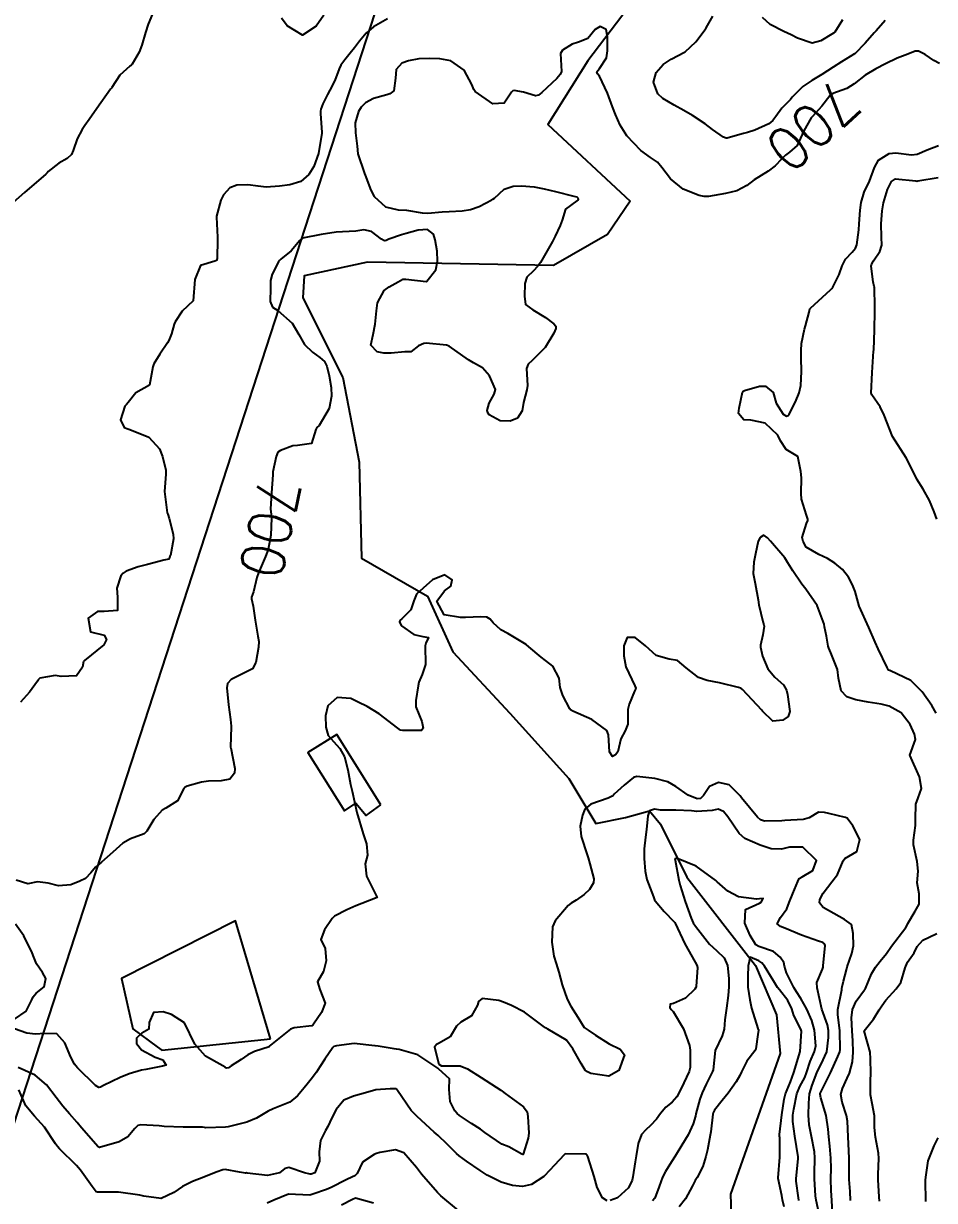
# Model space of a CAD drawing. Header units: metres. Extents: x 298520 to 308411, y 7433745 to 7450750.
# Drawn here: x 299754.4 to 299840.2, y 7449363.7 to 7449474.5 of the extents above; entities that cross this region are included whole.
import ezdxf
from ezdxf.enums import TextEntityAlignment as Align

# ---------------------------------------------------------------- set-up
doc = ezdxf.new("R2010")
doc.units = ezdxf.units.M
doc.header["$LTSCALE"] = 10
doc.linetypes.add('CONTINUO', pattern=[0])
for name, color, linetype in [('Cotas', 45, 'Continuous'), ('Curvas de Nivel 1m', 11, 'Continuous'), ('Curvas de Nivel 5m', 15, 'Continuous'), ('Edificações', 30, 'Continuous'), ('Hidrografia', 140, 'Continuous'), ('TEXTO', 45, 'Continuous')]:
    doc.layers.add(name, color=color, linetype=linetype)
doc.styles.add('Style-STANDARD', font='STANDARD.shx')

msp = doc.modelspace()

# ---------------------------------------------------------------- linework, layer by layer
at = {"layer": 'Curvas de Nivel 1m', "flags": 128}
for points, elevation in [([(299766.7, 7449475.79), (299766.14, 7449474.44), (299765.89, 7449473.65), (299765.55, 7449472.45), (299765.3, 7449471.8), (299764.64, 7449470.66), (299764.54, 7449470.55), (299764.43, 7449470.46), (299763.47, 7449469.62), (299762.73, 7449468.48), (299762.69, 7449468.41), (299762.61, 7449468.31), (299761.32, 7449466.5), (299760.58, 7449465.45), (299760.18, 7449464.9), (299759.92, 7449464.52), (299759.45, 7449463.62), (299759.09, 7449462.52), (299758.92, 7449462.15), (299758.53, 7449461.78), (299757.73, 7449461.33), (299756.74, 7449460.55), (299756.63, 7449460.43), (299756.51, 7449460.29), (299754.49, 7449458.58), (299753.44, 7449457.63)], 702), ([(299788.69, 7449474.94), (299787.36, 7449474.19), (299786.68, 7449473.58), (299786.05, 7449472.83), (299785.57, 7449472.21), (299785.16, 7449471.71), (299784.65, 7449471.07), (299784.3, 7449470.56), (299784.14, 7449470.22), (299783.71, 7449469.14), (299783.25, 7449468.23), (299783.03, 7449467.81), (299782.59, 7449466.92), (299782.39, 7449466.44), (299782.36, 7449466.24), (299782.37, 7449466.03), (299782.5, 7449464.24), (299782.5, 7449464.17), (299782.17, 7449462.25), (299781.74, 7449461.04), (299781.26, 7449460.26), (299780.51, 7449459.6), (299779.48, 7449459.3), (299778.5, 7449459.16), (299777.27, 7449459.08), (299776.5, 7449459.16), (299775.53, 7449459.31), (299774.5, 7449459.28), (299773.83, 7449459.01), (299773.23, 7449458.35), (299772.99, 7449457.85), (299772.57, 7449456.36), (299772.57, 7449456.26), (299772.66, 7449454.36), (299772.66, 7449454.14), (299772.64, 7449452.36), (299772.59, 7449452.19), (299772.42, 7449452.12), (299771.09, 7449451.7), (299770.54, 7449450.39), (299770.37, 7449448.39), (299769.36, 7449447.41), (299768.68, 7449446.41), (299768.59, 7449446.17), (299768.34, 7449445.28), (299768.1, 7449444.64), (299767.98, 7449444.42), (299767.26, 7449443.37), (299766.68, 7449442.43), (299766.58, 7449442.16), (299766.27, 7449440.44), (299765, 7449439.72), (299764.26, 7449438.79), (299764.11, 7449438.61), (299763.96, 7449438.46), (299763.54, 7449437.17), (299763.88, 7449436.46), (299764.23, 7449436.32), (299764.42, 7449436.27), (299766.22, 7449435.54), (299767.2, 7449434.43), (299767.5, 7449433.73), (299767.82, 7449432.42), (299767.82, 7449432.06), (299767.68, 7449430.42), (299767.89, 7449428.66), (299767.95, 7449428.41), (299768, 7449428.28), (299768.13, 7449427.89), (299768.51, 7449426.41), (299768.54, 7449425.97), (299768.24, 7449424.41), (299768.2, 7449424.29), (299768.08, 7449424.06), (299767.62, 7449423.96), (299766.07, 7449423.56), (299765.2, 7449423.32), (299764.07, 7449422.92), (299763.79, 7449422.74), (299763.56, 7449422.47), (299763.19, 7449421.33), (299763.26, 7449420.47), (299763.26, 7449419.23), (299762.02, 7449419.13), (299761.38, 7449419.13), (299760.49, 7449418.5), (299760.71, 7449417.21), (299762, 7449416.88), (299762.22, 7449416.48), (299761.99, 7449415.97), (299760.14, 7449414.51), (299760.07, 7449414.41), (299759.96, 7449413.87), (299759.41, 7449413.06), (299757.95, 7449413.01), (299757.4, 7449413.09), (299755.95, 7449412.85), (299755.8, 7449412.7), (299755.72, 7449412.56), (299754.99, 7449411.52), (299754.13, 7449410.58)], 701), ([(299782.69, 7449475.28), (299781.96, 7449474.25), (299780.67, 7449473.4), (299779.24, 7449474.28), (299778.69, 7449475)], 702), ([(299835.52, 7449474.79), (299834.68, 7449473.81), (299834.5, 7449473.62), (299833.65, 7449472.65), (299832.69, 7449471.65), (299832.65, 7449471.63), (299831.43, 7449470.87), (299830.64, 7449470.37), (299829.58, 7449469.69), (299828.63, 7449469.12), (299827.78, 7449468.55), (299826.94, 7449467.72), (299826.79, 7449467.54), (299826.61, 7449467.35), (299825.81, 7449466.51), (299825.25, 7449465.73), (299824.96, 7449465.36), (299824.58, 7449465.06), (299823.27, 7449464.46), (299822.57, 7449464.22), (299822.21, 7449464.13), (299820.98, 7449463.79), (299820.67, 7449463.69), (299820.56, 7449463.68), (299820.31, 7449463.79), (299819.28, 7449464.52), (299818.58, 7449465.05), (299817.4, 7449465.83), (299816.59, 7449466.29), (299815.66, 7449466.79), (299814.61, 7449467.42), (299814.13, 7449467.87), (299813.73, 7449468.98), (299813.96, 7449469.87), (299814.64, 7449470.63), (299815.38, 7449471.12), (299816.65, 7449471.8), (299816.71, 7449471.84), (299817.71, 7449472.78), (299818.49, 7449473.81), (299818.69, 7449474.1), (299819.32, 7449475.18)], 701), ([(299831.53, 7449474.83), (299830.78, 7449473.67), (299830.74, 7449473.61), (299830.68, 7449473.57), (299829.49, 7449472.87), (299828.67, 7449472.65), (299827.28, 7449473.1), (299826.68, 7449473.41), (299825.99, 7449473.73), (299824.69, 7449474.4), (299823.99, 7449475.05)], 702), ([(299840.39, 7449427.81), (299840.14, 7449428.51), (299839.71, 7449429.56), (299839.1, 7449430.64), (299838.52, 7449431.58), (299838.19, 7449432.23), (299837.5, 7449433.59), (299836.22, 7449435.6), (299835.45, 7449437.61), (299835.06, 7449438.41), (299834.27, 7449439.52), (299834.23, 7449439.63), (299834.22, 7449439.68), (299834.3, 7449441.63), (299834.44, 7449443.63), (299834.45, 7449443.75), (299834.52, 7449445.63), (299834.56, 7449447.44), (299834.56, 7449447.63), (299834.57, 7449447.82), (299834.53, 7449449.63), (299834.5, 7449449.74), (299834.4, 7449450.16), (299834.2, 7449451.63), (299834.24, 7449451.81), (299834.42, 7449452.14), (299835.02, 7449453.03), (299835.21, 7449453.62), (299835.2, 7449454.37), (299835.17, 7449455.62), (299835.26, 7449456.84), (299835.38, 7449457.62), (299835.74, 7449458.85), (299836.14, 7449459.61), (299836.52, 7449459.88), (299838.42, 7449459.67), (299838.51, 7449459.66), (299838.62, 7449459.68), (299840.52, 7449459.98)], 701), ([(299832.28, 7449363.65), (299832.23, 7449364.5), (299832.15, 7449365.65), (299832.14, 7449366.39), (299832.15, 7449367.64), (299832.08, 7449369), (299832.04, 7449369.64), (299831.98, 7449371.12), (299831.88, 7449371.65), (299831.48, 7449372.92), (299831.37, 7449373.65), (299831.5, 7449374.2), (299831.97, 7449375.18), (299832.16, 7449375.64), (299832.46, 7449376.71), (299832.53, 7449377.64), (299832.48, 7449378.71), (299832.42, 7449379.64), (299832.36, 7449380.85), (299832.46, 7449381.64), (299832.8, 7449382.43), (299833.6, 7449383.51), (299833.66, 7449383.57), (299833.69, 7449383.63), (299834.24, 7449385.01), (299834.61, 7449385.62), (299835.07, 7449386.19), (299835.65, 7449386.92), (299836.14, 7449387.6), (299837.47, 7449389.37), (299837.61, 7449389.58), (299837.68, 7449389.75), (299838.35, 7449390.92), (299838.74, 7449391.57), (299838.73, 7449392.55), (299838.56, 7449393.57), (299838.63, 7449394.68), (299838.54, 7449395.57), (299838.2, 7449397.15), (299838.19, 7449397.58), (299838.4, 7449398.96), (299838.4, 7449399.57), (299838.42, 7449400.97), (299838.64, 7449401.57), (299838.94, 7449402.46), (299838.75, 7449403.57), (299837.87, 7449405.58), (299838.39, 7449407.08), (299838.29, 7449407.58), (299837.9, 7449408.49), (299837.03, 7449409.59), (299835.92, 7449410.2), (299835.14, 7449410.4), (299833.93, 7449410.6), (299832.76, 7449410.81), (299831.93, 7449411.08), (299831.39, 7449411.66), (299831.15, 7449412.85), (299831.03, 7449413.66), (299830.42, 7449415.24), (299830.23, 7449415.68), (299830.18, 7449415.86), (299830, 7449416.79), (299829.82, 7449417.68), (299829.78, 7449417.92), (299829.14, 7449419.69), (299828.06, 7449421.24), (299827.7, 7449421.7), (299826.84, 7449422.95), (299826.37, 7449423.72), (299826.09, 7449424.19), (299824.75, 7449425.74), (299824.44, 7449426.07), (299824.12, 7449426.32), (299823.77, 7449426.1), (299823.58, 7449425.76), (299823.31, 7449424.55), (299823.17, 7449423.76), (299823.12, 7449422.71), (299823.29, 7449421.76), (299823.58, 7449420.22), (299823.65, 7449419.75), (299824.02, 7449418.18), (299824.12, 7449417.86), (299824.14, 7449417.75), (299824, 7449416.93), (299823.8, 7449415.95), (299823.8, 7449415.75), (299823.98, 7449414.91), (299824.5, 7449413.74), (299825.16, 7449412.94), (299825.95, 7449412.21), (299826.25, 7449411.72), (299826.34, 7449411.31), (299826.56, 7449409.71), (299826.39, 7449409.23), (299825.9, 7449408.89), (299824.97, 7449408.8), (299823.98, 7449409.75), (299823.91, 7449409.84), (299822.11, 7449411.77), (299821.94, 7449411.89), (299821.73, 7449411.98), (299819.95, 7449412.41), (299818.76, 7449412.62), (299817.95, 7449412.9), (299816.81, 7449413.83), (299815.97, 7449414.51), (299815.2, 7449414.63), (299813.98, 7449414.98), (299812.96, 7449415.88), (299812, 7449416.69), (299811.24, 7449416.66), (299810.92, 7449415.9), (299810.93, 7449414.95), (299811.13, 7449413.9), (299811.95, 7449412.11), (299812.05, 7449411.89), (299812.03, 7449411.8), (299811.94, 7449411.63), (299811.43, 7449410.39), (299811.31, 7449409.9), (299811.3, 7449408.5), (299811.07, 7449407.9), (299810.66, 7449407.13), (299810.35, 7449405.91), (299810.15, 7449405.62), (299809.87, 7449405.47), (299809.59, 7449405.91), (299809.5, 7449407.52), (299809.32, 7449407.92), (299807.91, 7449408.94), (299806.14, 7449409.74), (299805.92, 7449409.86), (299805.83, 7449409.96), (299805.18, 7449411.21), (299804.93, 7449411.98), (299804.84, 7449412.86), (299804.23, 7449413.99), (299803.97, 7449414.19), (299803.15, 7449414.82), (299801.99, 7449415.81), (299801.74, 7449416.01), (299800, 7449417.06), (299799.36, 7449417.39), (299798.63, 7449418.05), (299798.36, 7449418.4), (299798.02, 7449418.59), (299797.47, 7449418.62), (299796.02, 7449418.56), (299795.55, 7449418.56), (299794.02, 7449418.82), (299793.32, 7449420.11), (299794.05, 7449421.07), (299794.63, 7449421.52), (299794.77, 7449422.09), (299794.07, 7449422.58), (299792.91, 7449422.12), (299792.05, 7449421.33), (299791.42, 7449420.77), (299791.17, 7449420.14), (299790.88, 7449419.29), (299790.02, 7449418.44), (299789.86, 7449418.31), (299789.82, 7449418.15), (299789.86, 7449418), (299790.01, 7449417.76), (299791.17, 7449416.97), (299792, 7449416.76), (299792.55, 7449416.67), (299792.29, 7449416.13), (299792.22, 7449415.89), (299792.27, 7449414.13), (299791.95, 7449413.19), (299791.62, 7449412.46), (299791.56, 7449412.13), (299791.34, 7449410.73), (299791.36, 7449410.14), (299791.9, 7449408.75), (299792.04, 7449408.13), (299791.89, 7449407.92), (299790.12, 7449407.92), (299789.89, 7449407.96), (299789.78, 7449408.04), (299789.66, 7449408.15), (299787.91, 7449409.48), (299786.76, 7449410.19), (299785.93, 7449410.6), (299785.22, 7449410.92), (299783.93, 7449411.01), (299783.06, 7449410.23), (299782.83, 7449409.31), (299782.89, 7449408.24), (299783.1, 7449407.44), (299783.88, 7449406.56), (299784.19, 7449406.22), (299784.63, 7449405.44), (299784.96, 7449404.21), (299785.2, 7449402.84), (299785.34, 7449402.2), (299785.8, 7449400.2), (299786.39, 7449398.19), (299786.69, 7449397.26), (299786.79, 7449396.19), (299786.58, 7449395.36), (299786.71, 7449394.19), (299787.7, 7449392.18), (299786.27, 7449391.62), (299785.69, 7449391.4), (299784.86, 7449391.04), (299783.69, 7449390.43), (299783.46, 7449390.22), (299782.75, 7449389.15), (299782.39, 7449388.24), (299782.81, 7449387.4), (299782.91, 7449386.24), (299782.65, 7449385.21), (299782.09, 7449384.25), (299782.32, 7449383.52), (299782.8, 7449382.24), (299782.46, 7449381.36), (299781.7, 7449380.25), (299781.64, 7449380.17), (299781.56, 7449380.11), (299779.9, 7449379.93), (299779.56, 7449379.79), (299777.65, 7449378.3), (299777.6, 7449378.24), (299777.54, 7449378.13), (299776.16, 7449377.68), (299775.53, 7449377.38), (299774.9, 7449376.94), (299773.97, 7449376.34), (299773.7, 7449376.15), (299773.51, 7449376.12), (299773.39, 7449376.22), (299773.19, 7449376.34), (299771.53, 7449377.24), (299770.53, 7449378.38), (299769.56, 7449380.39), (299768.33, 7449381.17), (299767.57, 7449381.43), (299766.64, 7449381.36), (299766.25, 7449380.43), (299766.21, 7449379.78), (299765.55, 7449379.42), (299765.04, 7449378.95), (299765.06, 7449378.44), (299765.53, 7449377.85), (299766.8, 7449377.15), (299767.52, 7449376.9), (299767.85, 7449376.41), (299767.51, 7449376.3), (299765.93, 7449376.01), (299765.51, 7449375.92), (299764.36, 7449375.6), (299763.5, 7449375.24), (299761.94, 7449374.48), (299761.65, 7449374.33), (299761.49, 7449374.3), (299761.18, 7449374.49), (299759.51, 7449376.14), (299759.34, 7449376.34), (299759.22, 7449376.51), (299758.87, 7449377.17), (299758.31, 7449378.52), (299757.55, 7449379.34), (299756.4, 7449379.4), (299755.55, 7449379.32), (299754.71, 7449379.41), (299753.56, 7449379.84)], 699), ([(299830.58, 7449362.44), (299830.51, 7449363.67), (299830.46, 7449364.59), (299830.42, 7449365.67), (299830.44, 7449366.7), (299830.43, 7449367.66), (299830.31, 7449368.79), (299830.22, 7449369.67), (299830.17, 7449370.39), (299829.97, 7449371.67), (299829.49, 7449373.32), (299829.41, 7449373.68), (299829.42, 7449373.75), (299829.5, 7449373.91), (299830.38, 7449375.67), (299831.09, 7449377.22), (299831.27, 7449377.65), (299831.31, 7449377.88), (299831.26, 7449379.65), (299831.09, 7449381.17), (299831.08, 7449381.66), (299831.44, 7449383.49), (299831.46, 7449383.65), (299831.48, 7449383.78), (299831.61, 7449384.32), (299831.89, 7449385.39), (299831.96, 7449385.65), (299832.38, 7449386.91), (299832.55, 7449387.64), (299832.51, 7449388.8), (299832.37, 7449389.64), (299831.69, 7449390.12), (299830.7, 7449390.67), (299829.7, 7449391.26), (299829.34, 7449391.68), (299829.39, 7449392), (299829.71, 7449392.6), (299830.52, 7449393.67), (299831.03, 7449394.36), (299831.57, 7449395.65), (299831.75, 7449395.86), (299832.88, 7449396.52), (299833.15, 7449397.64), (299832.49, 7449398.94), (299831.94, 7449399.65), (299831.8, 7449399.74), (299830.22, 7449400.09), (299829.81, 7449400.2), (299829.27, 7449400.23), (299828.37, 7449399.69), (299827.93, 7449399.57), (299827.8, 7449399.55), (299826.08, 7449399.43), (299825.8, 7449399.41), (299824.17, 7449399.37), (299823.8, 7449399.5), (299823.5, 7449399.75), (299822.01, 7449401.58), (299821.87, 7449401.77), (299821.82, 7449401.83), (299820.85, 7449402.8), (299819.84, 7449403.02), (299818.98, 7449402.66), (299818.42, 7449401.81), (299818.14, 7449401.5), (299817.82, 7449401.48), (299817, 7449401.83), (299815.83, 7449402.66), (299815.07, 7449403.09), (299813.84, 7449403.41), (299812.14, 7449403.59), (299811.84, 7449403.5), (299810.95, 7449402.78), (299810.01, 7449401.91), (299809.92, 7449401.81), (299809.82, 7449401.72), (299809.45, 7449401.54), (299807.81, 7449400.97), (299807.26, 7449400.5), (299807.03, 7449399.95), (299806.82, 7449398.92), (299806.91, 7449397.95), (299807.49, 7449396.21), (299807.58, 7449395.94), (299807.74, 7449395.36), (299808.1, 7449393.94), (299808.07, 7449393.58), (299807.71, 7449392.96), (299807.19, 7449392.46), (299806.45, 7449391.95), (299805.98, 7449391.67), (299805.7, 7449391.44), (299804.45, 7449389.98), (299804.22, 7449389.43), (299804.14, 7449387.98), (299804.34, 7449386.68), (299804.57, 7449385.98), (299804.82, 7449385.16), (299805.12, 7449383.97), (299805.59, 7449382.62), (299805.95, 7449381.96), (299806.6, 7449380.92), (299807.21, 7449379.94), (299807.56, 7449379.69), (299808.26, 7449379.23), (299809.54, 7449378.41), (299810.58, 7449377.9), (299811, 7449377.37), (299810.46, 7449375.91), (299809.51, 7449375.37), (299807.82, 7449375.63), (299807.51, 7449375.77), (299807.29, 7449375.94), (299806.92, 7449376.55), (299806.14, 7449377.95), (299805.54, 7449378.75), (299803.76, 7449379.78), (299803.56, 7449379.92), (299803.47, 7449379.99), (299801.58, 7449381.4), (299800.34, 7449382.02), (299799.59, 7449382.33), (299799.15, 7449382.48), (299797.59, 7449382.69), (299797.25, 7449382.4), (299797.14, 7449382.06), (299796.58, 7449381.06), (299795.57, 7449380.45), (299795.19, 7449380.09), (299794.57, 7449379.07), (299793.54, 7449378.46), (299793.3, 7449378.35), (299793.1, 7449378.11), (299793.52, 7449376.51), (299793.75, 7449376.35), (299795.52, 7449376.35), (299796.21, 7449376.07), (299797.5, 7449375.24), (299799.36, 7449374.04), (299799.49, 7449373.95), (299799.77, 7449373.75), (299801.47, 7449372.49), (299801.84, 7449372.01), (299801.9, 7449371.56), (299801.97, 7449370), (299801.91, 7449369.53), (299801.45, 7449368.01), (299801.44, 7449367.99), (299801.42, 7449367.98), (299801.33, 7449368.01), (299800.11, 7449368.71), (299799.43, 7449368.98), (299797.84, 7449370.06), (299797.45, 7449370.37), (299796.6, 7449370.92), (299795.46, 7449371.67), (299795.23, 7449371.85), (299795.03, 7449372.09), (299794.59, 7449372.98), (299794.47, 7449374.1), (299794.53, 7449375.12), (299793.51, 7449376.04), (299793.42, 7449376.11), (299791.53, 7449377.39), (299789.78, 7449377.89), (299789.53, 7449377.91), (299789.31, 7449377.94), (299787.79, 7449378.18), (299787.53, 7449378.22), (299787.48, 7449378.23), (299785.55, 7449378.44), (299783.88, 7449378.22), (299783.62, 7449378.15), (299783.54, 7449378.08), (299782.78, 7449376.98), (299782.32, 7449376.24), (299782, 7449375.75), (299781.5, 7449375.08), (299781.12, 7449374.63), (299780.82, 7449374.26), (299780.21, 7449373.53), (299779.47, 7449372.93), (299779.03, 7449372.72), (299777.91, 7449372.29), (299777.46, 7449372.07), (299776.35, 7449371.41), (299775.45, 7449371.04), (299773.69, 7449370.59), (299773.44, 7449370.55), (299771.58, 7449370.51), (299771.44, 7449370.52), (299771.26, 7449370.56), (299769.44, 7449370.58), (299767.66, 7449370.63), (299767.45, 7449370.65), (299767.19, 7449370.68), (299765.45, 7449370.78), (299765.18, 7449370.71), (299764.9, 7449370.45), (299764.22, 7449369.67), (299763.43, 7449369.17), (299761.57, 7449368.64), (299761.43, 7449368.72), (299759.88, 7449370.51), (299759.45, 7449371.02), (299758.74, 7449371.81), (299758.11, 7449372.53), (299757.48, 7449373.36), (299756.57, 7449374.55), (299755.5, 7449375.47), (299753.92, 7449376.17)], 698), ([(299829.35, 7449362.25), (299829.04, 7449363.68), (299828.97, 7449364.09), (299828.87, 7449365.69), (299828.88, 7449366.21), (299828.92, 7449367.68), (299828.87, 7449368.23), (299828.59, 7449369.69), (299828.37, 7449370.78), (299828.31, 7449371.69), (299828.34, 7449372.83), (299828.4, 7449373.69), (299828.67, 7449374.52), (299829.11, 7449375.68), (299829.23, 7449375.97), (299829.52, 7449376.49), (299830.03, 7449377.67), (299830.21, 7449379.02), (299830.19, 7449379.67), (299830.1, 7449380.2), (299829.58, 7449381.68), (299829.12, 7449383.68), (299829.1, 7449384.2), (299829.63, 7449385.45), (299829.69, 7449385.62), (299829.7, 7449385.68), (299829.71, 7449385.76), (299829.87, 7449387.68), (299829.82, 7449387.84), (299829.66, 7449387.95), (299829.26, 7449388.08), (299827.67, 7449388.66), (299826.1, 7449389.29), (299825.68, 7449389.47), (299825.36, 7449389.72), (299825.69, 7449390.3), (299826.28, 7449391.13), (299826.48, 7449391.71), (299826.85, 7449392.57), (299827.31, 7449393.7), (299827.44, 7449393.99), (299827.73, 7449394.13), (299828.71, 7449394.72), (299829.06, 7449395.69), (299827.77, 7449396.94), (299826.53, 7449396.94), (299825.76, 7449396.73), (299824.8, 7449396.77), (299823.77, 7449397.12), (299822.32, 7449397.76), (299821.78, 7449398.23), (299820.72, 7449399.79), (299820.3, 7449400.29), (299819.81, 7449400.51), (299819.24, 7449400.38), (299817.81, 7449400.28), (299817.29, 7449400.35), (299815.81, 7449400.43), (299814.38, 7449400.43), (299813.81, 7449400.51), (299813.33, 7449400.36), (299813.18, 7449399.88), (299813.06, 7449398.6), (299812.97, 7449397.88), (299812.85, 7449396.79), (299812.85, 7449395.88), (299812.95, 7449394.66), (299813.08, 7449393.88), (299813.71, 7449392.24), (299813.81, 7449391.98), (299813.88, 7449391.87), (299814.72, 7449390.88), (299815.68, 7449389.89), (299815.72, 7449389.84), (299815.76, 7449389.76), (299816.68, 7449387.83), (299817.64, 7449386.09), (299817.79, 7449385.82), (299817.86, 7449385.59), (299817.73, 7449383.82), (299817.7, 7449383.73), (299817.61, 7449383.55), (299816.72, 7449382.7), (299815.59, 7449382.2), (299815.29, 7449382.14), (299815.26, 7449381.84), (299815.4, 7449381.66), (299815.58, 7449381.46), (299816.56, 7449379.83), (299817.12, 7449378.25), (299817.17, 7449377.82), (299817.17, 7449376.17), (299817.08, 7449375.82), (299816.58, 7449374.75), (299816.14, 7449373.83), (299815.91, 7449373.41), (299815.48, 7449372.92), (299814.89, 7449372.44), (299814.39, 7449371.86), (299814, 7449371.32), (299813.45, 7449370.72), (299813, 7449370.32), (299812.6, 7449369.88), (299812.27, 7449369.04), (299812.1, 7449367.88), (299811.99, 7449367.3), (299811.78, 7449365.89), (299811.71, 7449365.56), (299811.38, 7449364.85), (299810.34, 7449363.91), (299809.64, 7449363.65)], 697), ([(299827.41, 7449363.66), (299827.41, 7449363.7), (299827.38, 7449363.92), (299827.16, 7449365.48), (299827.16, 7449365.7), (299827.34, 7449367.62), (299827.34, 7449367.7), (299827.34, 7449367.78), (299827.04, 7449369.71), (299826.84, 7449371.09), (299826.85, 7449371.71), (299826.92, 7449372.26), (299827.21, 7449373.7), (299827.5, 7449374.41), (299827.96, 7449375.25), (299828.12, 7449375.69), (299828.46, 7449376.75), (299828.87, 7449377.69), (299829, 7449378.23), (299828.89, 7449379.69), (299828.64, 7449380.62), (299828.16, 7449381.69), (299827.59, 7449382.69), (299827.19, 7449383.3), (299826.93, 7449383.71), (299826.24, 7449385.11), (299826.07, 7449385.72), (299825.98, 7449386.07), (299825.64, 7449386.58), (299825.01, 7449387.1), (299823.65, 7449387.58), (299823.36, 7449387.75), (299822.82, 7449388.61), (299822.32, 7449389.76), (299822.39, 7449391.07), (299823.7, 7449391.65), (299823.87, 7449391.75), (299824.05, 7449392.09), (299823.71, 7449392.07), (299823.43, 7449392.02), (299821.71, 7449392.24), (299820.71, 7449392.78), (299819.72, 7449393.67), (299819.58, 7449393.8), (299817.74, 7449395.13), (299816.04, 7449395.84), (299815.75, 7449395.88), (299815.74, 7449395.84), (299815.75, 7449395.7), (299816.12, 7449393.84), (299816.23, 7449393.32), (299816.69, 7449391.83), (299817.27, 7449390.24), (299817.47, 7449389.82), (299817.68, 7449389.5), (299818.99, 7449387.81), (299819.65, 7449387.19), (299820.37, 7449386.52), (299820.7, 7449385.78), (299820.82, 7449384.57), (299820.82, 7449383.78), (299820.76, 7449382.95), (299820.6, 7449381.78), (299820.45, 7449380.67), (299820.38, 7449379.79), (299820.18, 7449379.16), (299819.53, 7449377.8), (299819.35, 7449375.97), (299819.29, 7449375.8), (299818.69, 7449374.62), (299818.3, 7449373.81), (299818.08, 7449373.21), (299817.72, 7449371.82), (299817.67, 7449371.61), (299817.45, 7449370.87), (299816.98, 7449369.83), (299816.4, 7449368.86), (299815.75, 7449367.84), (299815.41, 7449367.31), (299814.86, 7449366.4), (299814.58, 7449365.86), (299814.26, 7449364.98), (299813.86, 7449363.87), (299813.62, 7449363.62)], 696), ([(299753.56, 7449380.73), (299754.65, 7449381.5), (299755.2, 7449382.56), (299755.31, 7449382.84), (299755.59, 7449383.17), (299756.36, 7449383.79), (299756.5, 7449384.55), (299756.19, 7449385.12), (299755.63, 7449385.96), (299755.38, 7449386.56), (299755.23, 7449386.98), (299754.45, 7449388.57), (299753.67, 7449389.69)], 699), ([(299809.37, 7449363.64), (299808.91, 7449363.92), (299808.42, 7449364.89), (299808.13, 7449365.93), (299807.54, 7449367.81), (299807.49, 7449367.94), (299807.41, 7449368), (299807.34, 7449368.02), (299805.41, 7449368.06), (299805.36, 7449368.01), (299805.32, 7449367.96), (299804.4, 7449366.98), (299803.47, 7449365.99), (299803.39, 7449365.91), (299802.23, 7449365.16), (299801.38, 7449364.98), (299800.44, 7449365.08), (299799.39, 7449365.4), (299798.06, 7449366.05), (299797.4, 7449366.47), (299796.12, 7449367.36), (299795.42, 7449367.87), (299795.19, 7449368.08), (299794.3, 7449368.97), (299793.44, 7449369.78), (299793.08, 7449370.11), (299791.46, 7449371.57), (299790.92, 7449372.14), (299789.62, 7449374.02), (299789.53, 7449374.15), (299789.49, 7449374.17), (299788.92, 7449374.16), (299787.59, 7449374.08), (299787.49, 7449374.06), (299786.04, 7449373.64), (299785.48, 7449373.5), (299784.58, 7449373.11), (299783.84, 7449372.22), (299783.45, 7449371.43), (299783.06, 7449370.62), (299782.85, 7449370.24), (299782.38, 7449369.3), (299782.24, 7449368.24), (299782.29, 7449367.36), (299781.84, 7449366.25), (299781.5, 7449366.14), (299781.39, 7449366.14), (299780.86, 7449366.26), (299779.4, 7449366.76), (299779, 7449366.67), (299778.51, 7449366.28), (299777.39, 7449366), (299775.47, 7449366.24), (299775.39, 7449366.25), (299775.3, 7449366.23), (299774.74, 7449366.33), (299773.4, 7449366.58), (299773.19, 7449366.56), (299772.65, 7449366.36), (299771.75, 7449366), (299771.39, 7449365.85), (299770.32, 7449365.45), (299769.38, 7449364.99), (299768.58, 7449364.4), (299767.37, 7449363.84), (299765.75, 7449364.06), (299765.37, 7449364.16), (299763.37, 7449364.46), (299761.37, 7449364.44), (299761.26, 7449364.49), (299760.88, 7449364.99), (299759.77, 7449366.51), (299759.4, 7449366.95), (299757.79, 7449368.53), (299757.61, 7449368.73), (299757.43, 7449369.01), (299756.4, 7449370.55), (299755.45, 7449371.59), (299754.63, 7449372.57), (299753.98, 7449374.08)], 697), ([(299839.37, 7449363.56), (299839.33, 7449365.56), (299839.34, 7449365.62), (299839.4, 7449366.07), (299839.59, 7449367.38), (299839.63, 7449367.56), (299840.16, 7449368.82), (299840.52, 7449369.55)], 701), ([(299795.35, 7449362.72), (299793.71, 7449364.1), (299793.53, 7449364.26), (299793.38, 7449364.4), (299791.89, 7449366.13), (299791.4, 7449366.78), (299790.22, 7449368.14), (299789.43, 7449368.44), (299787.97, 7449368.17), (299787.56, 7449368.04), (299787.42, 7449367.99), (299786.34, 7449367.26), (299785.82, 7449366.2), (299785.6, 7449365.99), (299785.39, 7449365.9), (299784.8, 7449365.62), (299783.38, 7449364.87), (299782.93, 7449364.69), (299781.66, 7449364.25), (299781.45, 7449364.18), (299781.37, 7449364.17), (299779.37, 7449364.27), (299777.97, 7449363.69), (299777.36, 7449363.4)], 696)]:
    msp.add_lwpolyline(points, dxfattribs=dict(at, elevation=elevation))
at = {"layer": 'Curvas de Nivel 5m', "flags": 128}
for points, elevation in [([(299840.64, 7449470.72), (299840.1, 7449471.01), (299839.31, 7449471.57), (299838.66, 7449471.9), (299838.35, 7449471.89), (299837.66, 7449471.59), (299836.92, 7449471.33), (299836.65, 7449471.23), (299835.57, 7449470.68), (299834.64, 7449470.22), (299833.66, 7449469.63), (299832.62, 7449468.8), (299831.91, 7449468.36), (299830.62, 7449467.89), (299830.33, 7449467.67), (299829.58, 7449466.7), (299828.67, 7449465.7), (299828.58, 7449465.6), (299827.88, 7449464.4), (299827.57, 7449463.71), (299827.25, 7449463.01), (299826.54, 7449462.37), (299826.16, 7449462.1), (299825.78, 7449461.73), (299825.18, 7449461.08), (299824.52, 7449460.6), (299823.19, 7449459.76), (299822.51, 7449459.23), (299821.56, 7449458.72), (299820.5, 7449458.5), (299818.89, 7449458.21), (299818.5, 7449458.19), (299818.02, 7449458.3), (299816.5, 7449458.89), (299815.33, 7449459.85), (299814.52, 7449460.93), (299814.09, 7449461.42), (299813.43, 7449461.88), (299812.54, 7449462.52), (299811.21, 7449463.9), (299810.57, 7449464.93), (299810.14, 7449465.91), (299809.86, 7449466.65), (299809.38, 7449467.92), (299808.63, 7449469.52), (299808.45, 7449469.75), (299808.38, 7449469.93), (299808.64, 7449470.25), (299809.3, 7449471.27), (299809.4, 7449471.92), (299809.39, 7449473.2), (299809.27, 7449473.92), (299808.69, 7449474.2), (299808.22, 7449473.94), (299807.55, 7449473.07), (299806.66, 7449472.74), (299806.07, 7449472.56), (299805.16, 7449471.97), (299804.97, 7449471.66), (299805.06, 7449469.98), (299804.93, 7449469.68), (299804.63, 7449469.32), (299803.2, 7449468), (299802.88, 7449467.74), (299802.61, 7449467.68), (299801.49, 7449468.02), (299800.61, 7449468.18), (299800.49, 7449468.16), (299800.34, 7449468.03), (299799.65, 7449466.98), (299798.6, 7449466.94), (299796.94, 7449468.08), (299796.81, 7449468.27), (299796.62, 7449468.74), (299795.89, 7449470.09), (299794.64, 7449470.97), (299793.61, 7449471.15), (299792.65, 7449471.2), (299791.62, 7449471.16), (299790.65, 7449470.98), (299790.03, 7449470.77), (299789.49, 7449470.16), (299789.44, 7449469.35), (299789.29, 7449468.16), (299788.91, 7449467.87), (299788.61, 7449467.77), (299787.36, 7449467.43), (299786.6, 7449467.03), (299786.19, 7449466.6), (299785.94, 7449466.21), (299785.64, 7449465.14), (299785.66, 7449464.21), (299785.81, 7449462.95), (299785.9, 7449462.21), (299786.52, 7449460.36), (299786.58, 7449460.2), (299787.1, 7449458.79), (299787.43, 7449458.19), (299788.48, 7449457.23), (299789.68, 7449456.95), (299790.47, 7449456.91), (299791.94, 7449456.67), (299792.47, 7449456.63), (299793.83, 7449456.75), (299794.47, 7449456.8), (299795.71, 7449456.85), (299796.48, 7449456.99), (299797.3, 7449457.25), (299798.49, 7449457.89), (299798.59, 7449457.95), (299798.74, 7449458.05), (299799.65, 7449458.89), (299800.5, 7449459.19), (299801.3, 7449459.22), (299802.5, 7449459.11), (299803.42, 7449458.92), (299804.5, 7449458.67), (299806.22, 7449458.24), (299806.5, 7449458.17), (299806.61, 7449458.07), (299806.63, 7449457.96), (299806.6, 7449457.85), (299806.49, 7449457.78), (299805.44, 7449457.01), (299805.13, 7449455.97), (299804.95, 7449455.48), (299804.45, 7449454.46), (299804.22, 7449453.98), (299803.97, 7449453.52), (299803.08, 7449452), (299802.81, 7449451.61), (299802.41, 7449451.21), (299801.81, 7449450.61), (299801.62, 7449450.02), (299801.58, 7449448.82), (299801.67, 7449448.02), (299802.37, 7449447.53), (299803.55, 7449446.8), (299804.35, 7449446.22), (299804.52, 7449445.98), (299804.54, 7449445.78), (299804.34, 7449445.32), (299803.51, 7449443.99), (299802.31, 7449442.77), (299801.91, 7449442.41), (299801.78, 7449442.02), (299801.87, 7449440.42), (299801.8, 7449440.01), (299801.47, 7449438.81), (299801.37, 7449438.02), (299800.93, 7449437.34), (299800.24, 7449437.05), (299799.29, 7449437.09), (299798.25, 7449437.64), (299798.08, 7449437.88), (299798.06, 7449438.05), (299798.26, 7449438.75), (299798.73, 7449439.58), (299798.85, 7449440.04), (299798.29, 7449441.33), (299797.62, 7449442.06), (299796.78, 7449442.55), (299796.31, 7449442.81), (299794.48, 7449444.1), (299794.32, 7449444.17), (299794.23, 7449444.2), (299792.33, 7449444.38), (299792.1, 7449444.36), (299791.59, 7449444.14), (299790.88, 7449443.58), (299790.32, 7449443.58), (299789.02, 7449443.46), (299788.32, 7449443.44), (299787.72, 7449443.58), (299787.12, 7449444.19), (299787.32, 7449445.2), (299787.53, 7449446.18), (299787.63, 7449447.45), (299787.75, 7449448.18), (299788.38, 7449449.34), (299788.84, 7449449.71), (299789.67, 7449450.16), (299790.12, 7449450.43), (299790.4, 7449450.43), (299792.32, 7449450.21), (299792.39, 7449450.23), (299793.24, 7449451.29), (299793.4, 7449452.12), (299793.36, 7449453.04), (299793.17, 7449454.12), (299793, 7449454.67), (299792.45, 7449455.09), (299791.56, 7449455.03), (299790.45, 7449454.71), (299790.01, 7449454.6), (299788.82, 7449454.17), (299788.54, 7449454.07), (299788.44, 7449454.04), (299788.32, 7449454.05), (299788.13, 7449454.17), (299787.17, 7449454.91), (299786.45, 7449455.07), (299785.71, 7449454.95), (299784.45, 7449454.87), (299783.85, 7449454.83), (299782.45, 7449454.63), (299780.68, 7449454.27), (299780.44, 7449454.07), (299779.62, 7449453.09), (299778.63, 7449452.29), (299778.52, 7449452.19), (299778.42, 7449452.05), (299777.82, 7449450.89), (299777.68, 7449450.3), (299777.66, 7449449.57), (299777.64, 7449448.3), (299777.86, 7449447.79), (299778.36, 7449447.46), (299779.7, 7449446.28), (299780.34, 7449445.21), (299780.88, 7449444.26), (299781.62, 7449443.55), (299782.31, 7449443.04), (299782.75, 7449442.68), (299782.97, 7449442.24), (299783.19, 7449441.33), (299783.39, 7449440.23), (299783.42, 7449439.39), (299783.18, 7449438.24), (299782.24, 7449436.65), (299782.04, 7449436.45), (299781.92, 7449436.25), (299781.53, 7449434.94), (299780.21, 7449434.76), (299779.76, 7449434.72), (299778.6, 7449434.29), (299778.37, 7449434.12), (299778.2, 7449433.72), (299777.89, 7449432.29), (299777.88, 7449432), (299777.77, 7449430.3), (299777.68, 7449428.75), (299777.72, 7449428.3), (299777.76, 7449427.92), (299777.71, 7449426.3), (299777.43, 7449424.96), (299777.18, 7449424.3), (299776.53, 7449422.78), (299776.39, 7449422.32), (299776.05, 7449420.99), (299775.89, 7449420.48), (299775.89, 7449420.32), (299776.03, 7449419.61), (299776.23, 7449418.32), (299776.47, 7449416.79), (299776.56, 7449416.31), (299776.53, 7449415.77), (299776.29, 7449414.32), (299775.96, 7449413.74), (299775.02, 7449413.26), (299773.95, 7449412.73), (299773.61, 7449412.35), (299773.54, 7449411.95), (299773.7, 7449410.34), (299773.9, 7449408.94), (299773.96, 7449408.34), (299773.96, 7449408.27), (299773.91, 7449406.34), (299773.92, 7449406.29), (299774.32, 7449404.34), (299774.29, 7449403.89), (299773.84, 7449403.35), (299773.01, 7449403.18), (299771.83, 7449403.16), (299771.17, 7449403.04), (299769.83, 7449402.69), (299769.63, 7449402.59), (299769.49, 7449402.39), (299768.91, 7449401.3), (299767.8, 7449400.61), (299767.47, 7449400.42), (299766.69, 7449399.53), (299766.02, 7449398.44), (299765.77, 7449398.2), (299764.49, 7449397.72), (299763.76, 7449397.31), (299762.83, 7449396.47), (299761.74, 7449395.52), (299761.19, 7449395.04), (299760.75, 7449394.5), (299760.24, 7449393.99), (299759.72, 7449393.72), (299758.86, 7449393.37), (299757.71, 7449393.28), (299756.73, 7449393.53), (299755.72, 7449393.66), (299754.82, 7449393.47), (299753.72, 7449393.84)], 700), ([(299840.34, 7449409.55), (299839.92, 7449410.26), (299839, 7449411.57), (299837.95, 7449412.62), (299836.02, 7449413.54), (299835.96, 7449413.56), (299835.93, 7449413.57), (299835.85, 7449413.6), (299835.71, 7449413.86), (299834.87, 7449415.62), (299834.59, 7449416.22), (299834.01, 7449417.63), (299833.1, 7449419.64), (299832.7, 7449421), (299832.47, 7449421.65), (299832.07, 7449422.36), (299831.5, 7449423.08), (299830.78, 7449423.67), (299830.09, 7449424.11), (299829.29, 7449424.49), (299828.11, 7449425.18), (299827.81, 7449425.7), (299827.73, 7449426.09), (299828.13, 7449427.41), (299828.26, 7449427.7), (299828.26, 7449427.83), (299828.14, 7449428.2), (299827.65, 7449429.71), (299827.62, 7449430.25), (299827.65, 7449431.71), (299827.58, 7449432.31), (299827.31, 7449433.71), (299826.21, 7449434.37), (299825.69, 7449435.2), (299825.42, 7449435.73), (299824.24, 7449436.87), (299822.87, 7449437.13), (299822.24, 7449437.16), (299821.72, 7449437.78), (299821.78, 7449438.26), (299822.1, 7449439.77), (299822.16, 7449439.88), (299822.28, 7449439.94), (299823.69, 7449440.35), (299824.28, 7449440.35), (299824.99, 7449439.74), (299825.28, 7449438.75), (299825.92, 7449437.72), (299826.25, 7449437.53), (299826.39, 7449437.58), (299826.48, 7449437.72), (299827.09, 7449438.88), (299827.43, 7449439.71), (299827.6, 7449440.39), (299827.66, 7449441.71), (299827.62, 7449443.01), (299827.61, 7449443.71), (299827.67, 7449444.37), (299827.95, 7449445.7), (299828.03, 7449446.02), (299828.37, 7449447.32), (299828.45, 7449447.62), (299828.51, 7449447.7), (299830.39, 7449449.42), (299830.52, 7449449.54), (299830.62, 7449449.67), (299831.21, 7449450.85), (299831.48, 7449451.66), (299831.79, 7449452.29), (299832.43, 7449452.96), (299832.74, 7449453.35), (299832.85, 7449453.65), (299833.05, 7449455.05), (299833.1, 7449455.64), (299833.19, 7449456.93), (299833.27, 7449457.64), (299833.54, 7449458.6), (299834.05, 7449459.63), (299834.53, 7449460.93), (299834.9, 7449461.62), (299835.9, 7449462.25), (299836.54, 7449462.32), (299838, 7449462.12), (299838.54, 7449462.18), (299839.5, 7449462.61), (299840.55, 7449462.99)], 700), ([(299835.01, 7449363.61), (299834.98, 7449364.02), (299834.87, 7449365.62), (299834.87, 7449366.14), (299834.94, 7449367.61), (299834.9, 7449368.13), (299834.63, 7449369.62), (299834.54, 7449370.53), (299834.54, 7449371.62), (299834.32, 7449372.79), (299834.14, 7449373.62), (299834.16, 7449374.96), (299834.19, 7449375.62), (299834.16, 7449376.99), (299834.12, 7449377.62), (299833.56, 7449379.63), (299834.44, 7449380.75), (299834.96, 7449381.62), (299835.21, 7449381.99), (299835.59, 7449382.52), (299836.57, 7449383.6), (299837, 7449384.2), (299837.42, 7449385.58), (299837.64, 7449386.09), (299838.25, 7449386.97), (299838.54, 7449387.57), (299839.07, 7449388.16), (299839.67, 7449388.47), (299840.41, 7449388.81)], 700), ([(299826.01, 7449363.07), (299825.88, 7449363.72), (299825.79, 7449364.14), (299825.45, 7449365.73), (299825.45, 7449365.79), (299825.62, 7449367.73), (299825.61, 7449369.56), (299825.59, 7449369.73), (299825.59, 7449369.87), (299825.81, 7449371.72), (299826.01, 7449373.2), (299826.15, 7449373.72), (299826.61, 7449374.82), (299826.93, 7449375.71), (299827.53, 7449377.7), (299827.64, 7449379.62), (299827.63, 7449379.7), (299827.56, 7449379.86), (299826.94, 7449381.08), (299826.75, 7449381.71), (299826.37, 7449382.5), (299825.6, 7449383.49), (299825.4, 7449383.73), (299825.01, 7449384.34), (299824.18, 7449385.74), (299823.93, 7449386.04), (299823.64, 7449386.23), (299822.82, 7449386.58), (299822.65, 7449385.76), (299822.6, 7449384.78), (299822.61, 7449383.76), (299822.79, 7449382.56), (299822.96, 7449381.76), (299823.56, 7449379.87), (299823.6, 7449379.75), (299823.61, 7449379.71), (299823.56, 7449379.29), (299823.35, 7449377.93), (299823.26, 7449377.75), (299822.52, 7449376.77), (299822.01, 7449375.77), (299821.85, 7449375.43), (299821.5, 7449374.85), (299820.76, 7449373.78), (299820.2, 7449373.07), (299819.47, 7449372.17), (299819.34, 7449371.92), (299819.31, 7449371.8), (299819.11, 7449370.14), (299819.06, 7449369.8), (299818.81, 7449368.42), (299818.66, 7449367.81), (299818.36, 7449366.85), (299817.83, 7449365.82), (299817.66, 7449365.55), (299817.39, 7449365.05), (299816.75, 7449363.83), (299816.13, 7449363.07)], 695), ([(299787.36, 7449363.42), (299785.68, 7449363.88), (299785.37, 7449363.77), (299784.35, 7449363.22)], 695)]:
    msp.add_lwpolyline(points, dxfattribs=dict(at, elevation=elevation))
at = {"layer": 'Edificações'}
for points in [[(299788.05, 7449400.93), (299783.9, 7449407.55), (299781.18, 7449405.84), (299784.63, 7449400.36), (299785.71, 7449401.09), (299786.66, 7449399.92)], [(299777.67, 7449378.87), (299774.38, 7449389.98), (299763.63, 7449384.58), (299764.72, 7449379.84), (299766.99, 7449378.13), (299767.45, 7449377.81)]]:
    msp.add_lwpolyline(points, close=True, dxfattribs=at)
at = {"layer": 'Hidrografia'}
msp.add_lwpolyline([(299811.34, 7449475.96), (299807.55, 7449470.98), (299803.77, 7449464.97), (299811.52, 7449457.75), (299809.39, 7449454.61), (299804.31, 7449451.69), (299786.8, 7449452.03), (299780.83, 7449450.73), (299780.72, 7449448.67), (299784.48, 7449441.16), (299786.01, 7449433.2), (299786.22, 7449424.16), (299792.44, 7449420.56), (299794.84, 7449415.33), (299800.19, 7449409.56), (299805.76, 7449403.41), (299808.29, 7449399.17), (299811.1, 7449399.71), (299813.33, 7449400.36), (299814.39, 7449399.1), (299816.86, 7449394.1), (299823.31, 7449385.79), (299825.3, 7449381.13), (299825.64, 7449377.5), (299820.98, 7449364.25), (299821.18, 7449357.68)], dxfattribs=at)
at = {"layer": 'TEXTO', "linetype": 'CONTINUO'}
msp.add_polyline3d([(299746.94, 7449350.74, 0), (299808.38, 7449539.76, 0)], dxfattribs=at)

# ---------------------------------------------------------------- texts
at = {"layer": 'Cotas', "style": 'Style-STANDARD'}
for rotation, p in [(222.4605, (299828.75, 7449464.87, 700)), (258.178, (299777.63, 7449426.98, 700))]:
    msp.add_text('700', height=4, rotation=rotation, dxfattribs=at).set_placement(p, align=Align.MIDDLE_CENTER)

doc.saveas('drawing.dxf')
